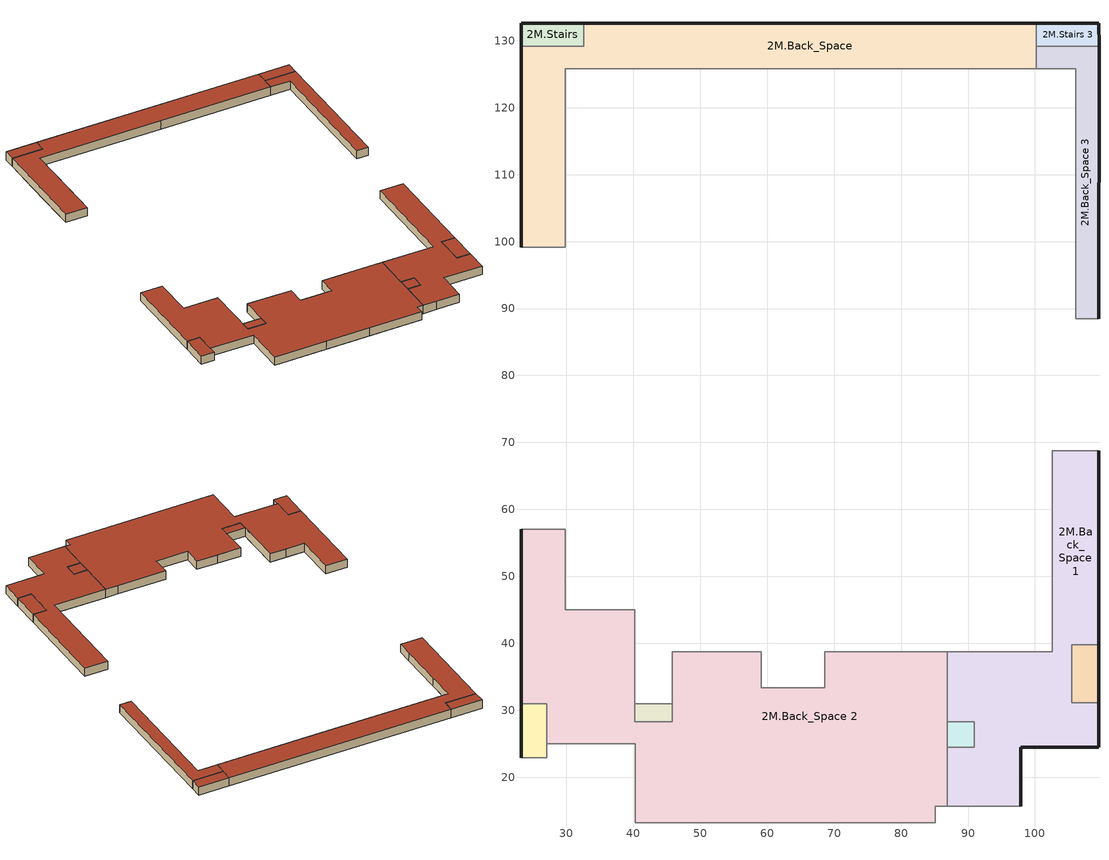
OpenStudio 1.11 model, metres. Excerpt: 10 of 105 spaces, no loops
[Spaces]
2M.Back_Space 2
 floor to 2.Back_Space 12: 68.61,38.7 83.2,38.7 83.2,31.08 68.61,31.08 z9.14
 floor to 2.Office 1: 80.45,25 80.45,16.47 45.82,16.47 45.82,25 z9.14
 floor to 2.Back_Space: 86.88,38.7 86.88,25 45.82,25 45.82,30.96 56.21,30.96 56.21,33.37 68.61,33.37 68.61,31.08 83.2,31.08 83.2,38.7 z9.14
 floor to 2.Back_Space 11: 40.24,44.99 40.24,28.27 29.81,28.27 29.81,44.99 z9.14
 floor to 2.Office 2: 86.88,25 86.88,18.43 80.45,18.43 80.45,25 z9.14
 floor to 2.Back_Space 4: 59.09,38.7 59.09,33.37 56.21,33.37 56.21,30.96 45.82,30.96 45.82,38.7 z9.14
 floor to 2.Office 5: 40.27,25 45.82,25 45.82,16.47 80.45,16.47 80.45,18.43 86.88,18.43 86.88,15.66 85.08,15.66 85.08,13.16 40.27,13.16 z9.14
 floor to 2.Back_Space 9: 29.81,57.01 29.81,28.27 27.08,28.27 27.08,30.96 23.21,30.96 23.21,57.01 z9.14
 floor to 2.Back_Space 2: 45.82,28.27 45.82,25 27.08,25 27.08,28.27 z9.14
 wall outside: 23.21,57.01 23.21,30.96 z9.14:11.8
 wall to 2.Office 6: 27.08,25 40.27,25 40.27,13.16 z9.14:11.8
 wall to 2M.Stairs 1: 23.21,30.96 27.08,30.96 27.08,25 z9.14:11.8
 wall to 2.Retail 10: 29.81,57.01 23.21,57.01 z9.14:11.8
 wall to 2.Retail 8: 40.24,30.96 40.24,44.99 35.43,44.99 29.81,44.99 29.81,57.01 / 52.9,38.7 45.82,38.7 45.82,30.96 z9.14:11.8
 wall to 2M.Elevator 1: 45.82,30.96 45.82,28.27 40.24,28.27 40.24,30.96 z9.14:11.8
 wall to 2.Office 8: 68.61,38.7 68.61,33.37 59.09,33.37 59.09,38.7 z9.14:11.8
 wall to 2.Retail 14: 86.88,38.7 83.2,38.7 z9.14:11.8
 wall to 2M.Back_Space 1: 86.88,28.27 86.88,38.7 / 86.88,15.66 86.88,24.46 z9.14:11.8
 wall to 2M.Elevator: 86.88,24.46 86.88,28.27 z9.14:11.8
 wall to 2.Office 4: 85.08,13.16 85.08,15.66 86.88,15.66 z9.14:11.8
 wall to 2.Office 7: 69.3,13.16 85.08,13.16 z9.14:11.8
 wall to 2.Office 3: 40.27,13.16 55.94,13.16 z9.14:11.8
 wall to 2.Retail 13: 83.2,38.7 68.61,38.7 / 59.09,38.7 52.9,38.7 z9.14:11.8
 wall to 2.Office: 55.94,13.16 69.3,13.16 z9.14:11.8
 roof outside: 85.08,13.16 85.08,15.66 86.88,15.66 86.88,38.7 68.61,38.7 68.61,33.37 59.09,33.37 59.09,38.7 45.82,38.7 45.82,28.27 40.24,28.27 40.24,44.99 29.81,44.99 29.81,57.01 23.21,57.01 23.21,30.96 27.08,30.96 27.08,25 40.27,25 40.27,13.16 z11.8
2M.Back_Space 1
 floor to 2.Office 5: 90.96,18.43 90.96,15.66 86.88,15.66 86.88,18.43 z9.14
 floor to 2.Back_Space 6: 109.56,31.08 109.56,24.46 97.91,24.46 97.91,15.66 90.96,15.66 90.96,31.08 z9.14
 floor to 2.Back_Space 5: 102.57,68.74 109.56,68.74 109.56,39.77 105.46,39.77 105.46,38.7 102.57,38.7 z9.14
 floor to 2.Back_Space: 86.88,38.7 105.46,38.7 105.46,31.08 90.96,31.08 90.96,28.27 86.88,28.27 z9.14
 floor to 2.Office 2: 86.88,24.46 90.96,24.46 90.96,18.43 86.88,18.43 z9.14
 wall outside: 97.91,15.66 97.91,24.46 109.56,24.46 109.56,31.08 / 109.56,39.77 109.56,68.74 z9.14:11.8
 wall to 2M.Stairs 2: 109.56,31.08 105.46,31.08 105.46,39.77 109.56,39.77 z9.14:11.8
 wall to 2.Office 4: 86.88,15.66 90.96,15.66 97.91,15.66 z9.14:11.8
 wall to 2M.Elevator: 86.88,28.27 90.96,28.27 90.96,24.46 86.88,24.46 z9.14:11.8
 wall to 2.Retail 14: 102.57,68.74 102.57,38.7 86.88,38.7 z9.14:11.8
 wall to 2.Retail 12: 109.56,68.74 102.57,68.74 z9.14:11.8
 roof outside: 97.91,15.66 97.91,24.46 109.56,24.46 109.56,31.08 105.46,31.08 105.46,39.77 109.56,39.77 109.56,68.74 102.57,68.74 102.57,38.7 86.88,38.7 86.88,28.27 90.96,28.27 90.96,24.46 86.88,24.46 86.88,15.66 z11.8
2M.Stairs 1
 floor to 2.Stairs 2: 27.08,30.96 27.08,22.86 23.21,22.86 23.21,30.96 z9.14
 wall outside: 23.21,30.96 23.21,22.86 z9.14:11.8
 wall to 2.Office 6: 23.21,22.86 27.08,22.86 27.08,25 z9.14:11.8
 roof outside: 27.08,22.86 27.08,30.96 23.21,30.96 23.21,22.86 z11.8
2M.Elevator
 floor to 2.Elevator 1: 90.96,28.27 90.96,24.46 86.88,24.46 86.88,28.27 z9.14
 roof outside: 90.96,24.46 90.96,28.27 86.88,28.27 86.88,24.46 z11.8
2M.Elevator 1
 floor to 2.Elevator: 45.82,30.96 45.82,28.27 40.24,28.27 40.24,30.96 z9.14
 wall to 2.Retail 8: 45.82,30.96 40.24,30.96 z9.14:11.8
 roof outside: 45.82,28.27 45.82,30.96 40.24,30.96 40.24,28.27 z11.8
2M.Stairs 2
 floor to 2.Stairs 1: 109.56,39.77 109.56,31.08 105.46,31.08 105.46,39.77 z9.14
 wall outside: 109.56,31.08 109.56,39.77 z9.14:11.8
 roof outside: 105.46,31.08 109.56,31.08 109.56,39.77 105.46,39.77 z11.8
2M.Back_Space 3
 floor to 2.Back_Space 1: 109.56,129.22 109.56,88.45 106.07,88.45 106.07,125.79 100.19,125.79 100.19,129.22 z9.14
 wall outside: 109.56,88.45 109.56,129.22 z9.14:11.8
 wall to 2.Retail 17: 100.19,125.79 106.07,125.79 106.07,88.45 z9.14:11.8
 wall to 2M.Back_Space: 100.19,129.22 100.19,125.79 z9.14:11.8
 wall to 2M.Stairs 3: 109.56,129.22 100.19,129.22 z9.14:11.8
 wall to 2.Retail 12: 106.07,88.45 109.56,88.45 z9.14:11.8
 roof outside: 109.56,88.45 109.56,129.22 100.19,129.22 100.19,125.79 106.07,125.79 106.07,88.45 z11.8
2M.Back_Space
 floor to 2.Back_Space 3: 29.81,103.62 29.81,99.16 23.21,99.16 23.21,103.62 z9.14
 floor to 2.Back_Space 8: 32.61,132.64 100.19,132.64 100.19,125.79 29.81,125.79 29.81,129.22 32.61,129.22 z9.14
 floor to 2.Back_Space 7: 29.81,117.2 29.81,103.62 23.21,103.62 23.21,117.2 z9.14
 floor to 2.Back_Space 10: 23.21,129.22 29.81,129.22 29.81,117.2 23.21,117.2 z9.14
 wall outside: 100.19,132.64 32.61,132.64 / 23.21,129.22 23.21,99.16 z9.14:11.8
 wall to 2M.Stairs: 32.61,132.64 32.61,129.22 23.21,129.22 z9.14:11.8
 wall to 2M.Stairs 3: 100.19,129.22 100.19,132.64 z9.14:11.8
 wall to 2.Retail 4: 29.81,99.16 29.81,103.62 29.81,117.2 29.81,125.79 66.66,125.79 z9.14:11.8
 wall to 2.Retail 2: 23.21,99.16 29.81,99.16 z9.14:11.8
 wall to 2.Retail 17: 66.66,125.79 100.19,125.79 z9.14:11.8
 roof outside: 29.81,99.16 29.81,125.79 100.19,125.79 100.19,132.64 32.61,132.64 32.61,129.22 23.21,129.22 23.21,99.16 z11.8
2M.Stairs
 floor to 2.Stairs: 32.61,132.64 32.61,129.22 23.21,129.22 23.21,132.64 z9.14
 wall outside: 32.61,132.64 23.21,132.64 23.21,129.22 z9.14:11.8
 roof outside: 32.61,129.22 32.61,132.64 23.21,132.64 23.21,129.22 z11.8
2M.Stairs 3
 floor to 2.Stairs 3: 109.56,132.64 109.56,129.22 100.19,129.22 100.19,132.64 z9.14
 wall outside: 109.56,129.22 109.56,132.64 100.19,132.64 z9.14:11.8
 roof outside: 109.56,129.22 109.56,132.64 100.19,132.64 100.19,129.22 z11.8
[Building]
Building 1: Space Type=Retail; Default Construction Set=Proposed Con Set; Default Schedule Set=90.1-2007 - Retail - Retail Schedule Set
[ClimateZones]
Climate Zone Institution Name 1=ASHRAE; Climate Zone Document Name 1=ANSI/ASHRAE Standard 169; Climate Zone Document Year 1=2006; Climate Zone Institution Name 2=CEC; Climate Zone Document Name 2=California Climate Zone Descriptions; Climate Zone Document Year 2=1995
[Site]
Fort Collins  Awos: Latitude {deg}=40.45; Longitude {deg}=-105.02; Time Zone {hr}=-7; Elevation {m}=1529
[SizingPeriod:DesignDay] Barometric Pressure {Pa}=83011; Sky Clearness=0; Rain Indicator=0; Snow Indicator=0; Day of Month=21; Daylight Saving Time Indicator=0; Dry-Bulb Temperature Range Modifier Type=DefaultMultipliers
Name | Maximum Dry-Bulb Temperature {C} | Daily Dry-Bulb Temperature Range {deltaC} | Humidity Indicating Conditions at Maximum Dry-Bulb | Wind Speed {m/s} | Wind Direction {deg} | Month | Day Type | Humidity Indicating Type | Solar Model Indicator | ASHRAE Taub | ASHRAE Taud
Denver Intl Ap Ann Htg Wind 99.6% Condns WS=>MCDB | 1.8 | 0 | 1.8 | 14.1 | 160 | 12 | WinterDesignDay | Wetbulb | ASHRAEClearSky
Denver Intl Ap Ann Clg .4% Condns DP=>MDB | 19.9 | 15.2 | 16 | 4.2 | 80 | 7 | SummerDesignDay | Dewpoint | ASHRAETau | 0.424 | 2.012
Denver Intl Ap Ann Clg .4% Condns Enth=>MDB | 27 | 15.2 | 58300 | 4.2 | 80 | 7 | SummerDesignDay | Enthalpy | ASHRAETau | 0.424 | 2.012
Denver Intl Ap Ann Clg .4% Condns WB=>MDB | 27.3 | 15.2 | 18.3 | 4.2 | 80 | 7 | SummerDesignDay | Wetbulb | ASHRAETau | 0.424 | 2.012
[Construction]
ExtSlab 4in ClimateZone 1-8: MAT-CC05 4 HW CONCRETE
Exterior Door: F08 Metal surface, I01 25mm insulation board
Interior Ceiling: M11 100mm lightweight concrete, F05 Ceiling air space resistance, F16 Acoustic tile
Interior Door; Interior Partition: G05 25mm wood
Interior Floor: F16 Acoustic tile, F05 Ceiling air space resistance, M11 100mm lightweight concrete
Interior Wall: G01a 19mm gypsum board, F04 Wall air space resistance, G01a 19mm gypsum board
Interior Window: Clear 3mm
90.1-2007 Nonres 5B Roof IEAD: Roof Insulation [14], Metal Decking 1
Dynamic Glass Tint 4: Dynamic Glass Tint 4 Material
Low-e Tinted Glazing: Low-e Tinted Glass Material
Kalwall Skylight: Kalwall Skylight Material
8 in Metal Studs with R-25 batt and 1.5 in rigid: MAT-SHEATH 1, Wall Insulation [10]_R-value to: 15.034081338169782 (ft^2*h*R/Btu), 1/2IN Gypsum 1
Dynamic Glass Tint 4 Skylight: Dynamic Glass Tint 4 Material Skylight
[Material] Thermal Absorptance=0.9
Name | Roughness | Thickness {m} | Conductivity {W/m-K} | Density {kg/m3} | Specific Heat {J/kg-K} | Solar Absorptance | Visible Absorptance
MAT-CC05 4 HW CONCRETE | Rough | 0.1016 | 1.311 | 2240 | 836.8 | 0.85 | 0.85
F08 Metal surface | Smooth | 0.0008 | 45.28 | 7824 | 500 | 0.7 | 0.7
I01 25mm insulation board | MediumRough | 0.0254 | 0.03 | 43 | 1210 | 0.6 | 0.6
M11 100mm lightweight concrete | MediumRough | 0.1016 | 0.53 | 1280 | 840 | 0.5 | 0.5
F16 Acoustic tile | MediumSmooth | 0.0191 | 0.06 | 368 | 590 | 0.3 | 0.3
G05 25mm wood | MediumSmooth | 0.0254 | 0.15 | 608 | 1630 | 0.5 | 0.5
G01a 19mm gypsum board | MediumSmooth | 0.019 | 0.16 | 800 | 1090 | 0.4 | 0.4
1/2IN Gypsum 1 | Smooth | 0.01271 | 0.16 | 784.9 | 830 | 0.92 | 0.92
Roof Insulation [14] | MediumRough | 0.167335 | 0.049 | 265 | 836.8 | 0.7 | 0.7
Metal Decking 1 | MediumSmooth | 0.001524 | 45.006 | 7680 | 418.4 | 0.7 | 0.3
Wall Insulation [10]_R-value to: 15.034081338169782 (ft^2*h*R/Btu) | MediumRough | 0.119144 | 0.045 | 265 | 836.8 | 0.7 | 0.7
[Material:NoMass]
MAT-SHEATH 1: Roughness=Rough; Thermal Resistance {m2-K/W}=0.36256; Thermal Absorptance=0.9; Solar Absorptance=0.7; Visible Absorptance=0.7
[Material:AirGap]
Name | Thermal Resistance {m2-K/W}
F05 Ceiling air space resistance | 0.18
F04 Wall air space resistance | 0.15
[WindowMaterial:Glazing]
Clear 3mm: Optical Data Type=SpectralAverage; Thickness {m}=0.003; Solar Transmittance at Normal Incidence=0.837; Front Side Solar Reflectance at Normal Incidence=0.075; Back Side Solar Reflectance at Normal Incidence=0; Visible Transmittance at Normal Incidence=0.898; Front Side Visible Reflectance at Normal Incidence=0.081; Back Side Visible Reflectance at Normal Incidence=0; Infrared Transmittance at Normal Incidence=0; Front Side Infrared Hemispherical Emissivity=0.84; Back Side Infrared Hemispherical Emissivity=0.84; Conductivity {W/m-K}=0.9; Dirt Correction Factor for Solar and Visible Transmittance=1; Solar Diffusing=No
[DefaultSurfaceConstructions]
Name | Floor Construction | Wall Construction | Roof Ceiling Construction
Default Surface Constructions 14 | Interior Floor | Interior Wall | Interior Ceiling
Default Surface Constructions 15 | ExtSlab 4in ClimateZone 1-8 | ExtSlab 4in ClimateZone 1-8 | ExtSlab 4in ClimateZone 1-8
Default Surface Constructions 13 adj ext wall insulation | ExtSlab 4in ClimateZone 1-8 | 8 in Metal Studs with R-25 batt and 1.5 in rigid | 90.1-2007 Nonres 5B Roof IEAD
[DefaultSubSurfaceConstructions]
Name | Fixed Window Construction | Operable Window Construction | Door Construction | Skylight Construction | Tubular Daylight Dome Construction | Tubular Daylight Diffuser Construction
Default Sub Surface Constructions 9 | Low-e Tinted Glazing | Low-e Tinted Glazing | Exterior Door | Kalwall Skylight | Interior Window | Interior Window
Default Sub Surface Constructions 10 | Interior Window | Interior Window | Interior Door
[WindowMaterial:SimpleGlazingSystem]
Name | U-Factor {W/m2-K} | Solar Heat Gain Coefficient | Visible Transmittance
Kalwall Skylight Material | 1.6467 | 0.29 | 0.5
Low-e Tinted Glass Material | 2.38487 | 0.3 | 0.513
Dynamic Glass Tint 4 Material; Dynamic Glass Tint 4 Material Skylight | 2.38487 | 0.05 | 0.01
[DefaultConstructionSet]
Proposed Con Set: Default Exterior Surface Constructions=Default Surface Constructions 13 adj ext wall insulation; Default Interior Surface Constructions=Default Surface Constructions 14; Default Ground Contact Surface Constructions=Default Surface Constructions 15; Default Exterior SubSurface Constructions=Default Sub Surface Constructions 9; Default Interior SubSurface Constructions=Default Sub Surface Constructions 10; Interior Partition Construction=Interior Partition
[SpaceType] Standards Building Type=Retail
Name | Default Schedule Set | Design Specification Outdoor Air Object | Standards Space Type
Back_Space; Stairs | 90.1-2007 - Retail - Back_Space Schedule Set | 90.1-2007 - Retail - Back_Space Ventilation | Back_Space
Retail | 90.1-2007 - Retail - Retail Schedule Set | 90.1-2007 - Retail - Retail Ventilation | Retail
Elevator |  |  | Back_Space
[DefaultScheduleSet] Number of People Schedule=Retail Bldg Occ; People Activity Level Schedule=Retail Activity; Lighting Schedule=Retail Bldg Light; Electric Equipment Schedule=Retail Bldg Equip; Infiltration Schedule=Retail Infil Half On
90.1-2007 - Retail - Back_Space Schedule Set; 90.1-2007 - Retail - Retail Schedule Set
[Lights:Definition] Design Level Calculation Method=Watts/Area
Name | Watts per Space Floor Area {W/m2}
90.1-2007 - Retail - Back_Space Lights Definition | 7.96529
90.1-2007 - Retail - Retail Lights Definition | 12.2709
[Lights]
Name | Lights Definition | Space or SpaceType
90.1-2007 - Retail - Back_Space Lights | 90.1-2007 - Retail - Back_Space Lights Definition | Back_Space
90.1-2007 - Retail - Retail Lights | 90.1-2007 - Retail - Retail Lights Definition | Retail
90.1-2007 - Retail - Back_Space Lights 1 | 90.1-2007 - Retail - Back_Space Lights Definition | Stairs
[DesignSpecification:OutdoorAir] Outdoor Air Method=Sum; Outdoor Air Flow per Floor Area {m3/s-m2}=0.0006096
Name | Outdoor Air Flow per Person {m3/s-person}
90.1-2007 - Retail - Back_Space Ventilation
90.1-2007 - Retail - Retail Ventilation | 0.00353961
[People:Definition] Number of People Calculation Method=People/Area; Fraction Radiant=0.3
Name | People per Space Floor Area {person/m2}
90.1-2007 - Retail - Back_Space People Definition | 0.0358438
90.1-2007 - Retail - Retail People Definition | 0.161459
[People]
Name | People Definition | Space or SpaceType
90.1-2007 - Retail - Back_Space People | 90.1-2007 - Retail - Back_Space People Definition | Back_Space
90.1-2007 - Retail - Retail People | 90.1-2007 - Retail - Retail People Definition | Retail
90.1-2007 - Retail - Back_Space People 1 | 90.1-2007 - Retail - Back_Space People Definition | Stairs
[SpaceInfiltration:DesignFlowRate] Design Flow Rate Calculation Method=Flow/ExteriorArea; Flow per Exterior Surface Area {m3/s-m2}=0.000226568
Name | Space or SpaceType
90.1-2007 - Retail - Back_Space Infiltration | Back_Space
90.1-2007 - Retail - Retail Infiltration | Retail
90.1-2007 - Retail - Back_Space Infiltration 1 | Stairs
[ElectricEquipment:Definition] Design Level Calculation Method=Watts/Area
Name | Watts per Space Floor Area {W/m2}
90.1-2007 - Retail - Back_Space Electric Equipment Definition | 5.8771
90.1-2007 - Retail - Retail Electric Equipment Definition | 5.38196
Elevator Load | 107.639
[ElectricEquipment]
Name | Electric Equipment Definition | Space or SpaceType | Schedule
90.1-2007 - Retail - Back_Space Electric Equipment | 90.1-2007 - Retail - Back_Space Electric Equipment Definition | Back_Space
90.1-2007 - Retail - Retail Electric Equipment | 90.1-2007 - Retail - Retail Electric Equipment Definition | Retail
Electric Equipment 1 | Elevator Load | Elevator | Elevator Commerical Sch
90.1-2007 - Retail - Back_Space Electric Equipment 1 | 90.1-2007 - Retail - Back_Space Electric Equipment Definition | Stairs
[ThermostatSetpoint:DualSetpoint]
Name | Heating Setpoint Temperature Schedule | Cooling Setpoint Temperature Schedule
2M.Back_Space Zone Thermostat; 2M.Back_Space 1 Zone Thermostat; 2M.Back_Space 2 Zone Thermostat; 2M.Back_Space 3 Zone Thermostat | Retail HtgSetp | Retail ClgSetp
2M.Stairs Zone Thermostat; 2M.Stairs 1 Zone Thermostat; 2M.Stairs 2 Zone Thermostat; 2M.Stairs 3 Zone Thermostat | Unit Heater Htg Sch | Unit Heater Clg Sch
[Space] Building Story=2M
Name | Space Type | Thermal Zone
2M.Back_Space 2 | Back_Space | 2M.Back_Space 2 Zone
2M.Back_Space 1 | Back_Space | 2M.Back_Space 1 Zone
2M.Stairs 1 | Stairs | 2M.Stairs 1 Zone
2M.Elevator | Elevator | 2M.Elevator Zone
2M.Elevator 1 | Elevator | 2M.Elevator 1 Zone
2M.Stairs 2 | Stairs | 2M.Stairs 2 Zone
2M.Back_Space 3 | Back_Space | 2M.Back_Space 3 Zone
2M.Back_Space | Back_Space | 2M.Back_Space Zone
2M.Stairs | Stairs | 2M.Stairs Zone
2M.Stairs 3 | Stairs | 2M.Stairs 3 Zone
[BuildingStory]
2M
[ThermalZone] Use Ideal Air Loads=No
Name | Thermostat
2M.Back_Space Zone | 2M.Back_Space Zone Thermostat
2M.Elevator Zone; 2M.Elevator 1 Zone
2M.Back_Space 1 Zone | 2M.Back_Space 1 Zone Thermostat
2M.Stairs Zone | 2M.Stairs Zone Thermostat
2M.Stairs 1 Zone | 2M.Stairs 1 Zone Thermostat
2M.Stairs 2 Zone | 2M.Stairs 2 Zone Thermostat
2M.Stairs 3 Zone | 2M.Stairs 3 Zone Thermostat
2M.Back_Space 2 Zone | 2M.Back_Space 2 Zone Thermostat
2M.Back_Space 3 Zone | 2M.Back_Space 3 Zone Thermostat
[Exterior:Lights:Definition]
16600.0 w Exterior Lighting Definition: Design Level {W}=16600
[ShadingControl] Shading Type=SwitchableGlazing
Name | Construction with Shading | Setpoint
Shading Control 1 | Dynamic Glass Tint 4 | 85
Shading Control 2 | Dynamic Glass Tint 4 Skylight
[Exterior:Lights]
16600.0 w Exterior Light: Exterior Lights Definition=16600.0 w Exterior Lighting Definition; Schedule=16600.0 w Exterior Lights Sch; Control Option=AstronomicalClock
[Schedule:Ruleset]
Name | Default Day Schedule | Summer Design Day Schedule | Winter Design Day Schedule
Retail Bldg Light | Retail Bldg Light Default Schedule | Retail Bldg Light Summer Design Day | Retail Bldg Light Winter Design Day
Retail Bldg Occ | Retail Bldg Occ Default Schedule | Retail Bldg Occ Summer Design Day | Retail Bldg Occ Winter Design Day
Retail Activity | Retail Activity Default Schedule | Retail Activity Summer Design Day | Retail Activity Winter Design Day
Retail Infil Half On | Retail Infil Half On Default Schedule | Retail Infil Half On Summer Design Day | Retail Infil Half On Winter Design Day
Retail Bldg Equip | Retail Bldg Equip Default Schedule | Retail Bldg Equip Summer Design Day | Retail Bldg Equip Winter Design Day
Retail HtgSetp | Retail HtgSetp Default Schedule | Retail HtgSetp Summer Design Day | Retail HtgSetp Winter Design Day
Retail ClgSetp | Retail ClgSetp Default Schedule | Retail ClgSetp Summer Design Day | Retail ClgSetp Winter Design Day
Elevator Commerical Sch | Schedule Day 1
Unit Heater Htg Sch | Schedule Day 2
Unit Heater Clg Sch | Schedule Day 3
[Schedule:Day]
Retail Bldg Light Default Schedule: 8, 0, 0.3, 9, 0, 0.5, 18, 0, 0.9, 20, 0, 0.6, 21, 0, 0.5, 24, 0, 0.3
Retail Bldg Light Summer Design Day; Retail Bldg Occ Summer Design Day; Retail Bldg Occ Winter Design Day; Retail Infil Half On Winter Design Day; Retail Bldg Equip Summer Design Day: 24, 0, 1
Retail Bldg Light Winter Design Day; Retail Bldg Equip Winter Design Day: 24, 0, 0
Retail Bldg Light Rule 1 Day Schedule: 10, 0, 0.3, 12, 0, 0.4, 17, 0, 0.6, 19, 0, 0.4, 24, 0, 0.3
Retail Bldg Light Rule 2 Day Schedule: 8, 0, 0.3, 9, 0, 0.3, 10, 0, 0.6, 18, 0, 0.9, 19, 0, 0.5, 24, 0, 0.3
Retail Bldg Occ Default Schedule: 8, 0, 0.1, 9, 0, 0.2, 11, 0, 0.5, 15, 0, 0.7, 16, 0, 0.8, 17, 0, 0.7, 19, 0, 0.5, 21, 0, 0.3, 24, 0, 0.1
Retail Bldg Occ Rule 1 Day Schedule: 9, 0, 0.1, 10, 0, 0.1, 12, 0, 0.2, 17, 0, 0.4, 18, 0, 0.2, 19, 0, 0.1, 24, 0, 0.1
Retail Bldg Occ Rule 2 Day Schedule: 7, 0, 0.1, 8, 0, 0.1, 9, 0, 0.2, 10, 0, 0.5, 11, 0, 0.6, 17, 0, 0.8, 18, 0, 0.6, 21, 0, 0.2, 22, 0, 0.1, 24, 0, 0.1
Retail Activity Default Schedule; Retail Activity Summer Design Day; Retail Activity Winter Design Day: 24, 0, 120
Retail Infil Half On Default Schedule; Retail Infil Half On Summer Design Day: 6, 0, 1, 21, 0, 0.5, 24, 0, 1
Retail Infil Half On Rule 1 Day Schedule: 8, 0, 1, 17, 0, 0.5, 24, 0, 1
Retail Infil Half On Rule 2 Day Schedule: 6, 0, 1, 22, 0, 0.5, 24, 0, 1
Retail Bldg Equip Default Schedule: 8, 0, 0.4, 9, 0, 0.7, 18, 0, 0.9, 20, 0, 0.8, 21, 0, 0.7, 24, 0, 0.4
Retail Bldg Equip Rule 1 Day Schedule: 10, 0, 0.44, 12, 0, 0.6, 17, 0, 0.8, 18, 0, 0.6, 19, 0, 0.4, 24, 0, 0.4
Retail Bldg Equip Rule 2 Day Schedule: 8, 0, 0.4, 9, 0, 0.5, 10, 0, 0.8, 18, 0, 0.9, 19, 0, 0.7, 22, 0, 0.5, 24, 0, 0.4
Retail HtgSetp Default Schedule: 6, 0, 15.6, 21, 0, 21, 24, 0, 15.6
Retail HtgSetp Summer Design Day: 24, 0, 15.6
Retail HtgSetp Winter Design Day: 24, 0, 21
Retail HtgSetp Rule 1 Day Schedule: 8, 0, 15.6, 19, 0, 21, 24, 0, 15.6
Retail HtgSetp Rule 2 Day Schedule: 6, 0, 15.6, 22, 0, 21, 24, 0, 15.6
Retail ClgSetp Default Schedule; Retail ClgSetp Summer Design Day: 6, 0, 30, 21, 0, 24, 24, 0, 30
Retail ClgSetp Winter Design Day: 24, 0, 30
Retail ClgSetp Rule 1 Day Schedule: 8, 0, 30, 19, 0, 24, 24, 0, 30
Retail ClgSetp Rule 2 Day Schedule: 6, 0, 30, 22, 0, 24, 24, 0, 30
Schedule Day 1: 5, 0, 0, 19, 0, 0.9, 20, 0, 0.5, 24, 0, 0
Schedule Day 2: 24, 0, 10
Schedule Day 3: 24, 0, 93.3333
[Schedule:Rule] Apply Monday=No; Apply Tuesday=No; Apply Wednesday=No; Apply Thursday=No; Apply Friday=No; Date Specification Type=DateRange; Start Month=1; Start Day=1; End Month=12; End Day=31
Name | Schedule Ruleset | Rule Order | Day Schedule | Apply Sunday | Apply Saturday
Retail Bldg Light Rule 1 | Retail Bldg Light | 0 | Retail Bldg Light Rule 1 Day Schedule | Yes | No
Retail Bldg Light Rule 2 | Retail Bldg Light | 1 | Retail Bldg Light Rule 2 Day Schedule | No | Yes
Retail Bldg Occ Rule 1 | Retail Bldg Occ | 0 | Retail Bldg Occ Rule 1 Day Schedule | Yes | No
Retail Bldg Occ Rule 2 | Retail Bldg Occ | 1 | Retail Bldg Occ Rule 2 Day Schedule | No | Yes
Retail Infil Half On Rule 1 | Retail Infil Half On | 0 | Retail Infil Half On Rule 1 Day Schedule | Yes | No
Retail Infil Half On Rule 2 | Retail Infil Half On | 1 | Retail Infil Half On Rule 2 Day Schedule | No | Yes
Retail Bldg Equip Rule 1 | Retail Bldg Equip | 0 | Retail Bldg Equip Rule 1 Day Schedule | Yes | No
Retail Bldg Equip Rule 2 | Retail Bldg Equip | 1 | Retail Bldg Equip Rule 2 Day Schedule | No | Yes
Retail HtgSetp Rule 1 | Retail HtgSetp | 0 | Retail HtgSetp Rule 1 Day Schedule | Yes | No
Retail HtgSetp Rule 2 | Retail HtgSetp | 1 | Retail HtgSetp Rule 2 Day Schedule | No | Yes
Retail ClgSetp Rule 1 | Retail ClgSetp | 0 | Retail ClgSetp Rule 1 Day Schedule | Yes | No
Retail ClgSetp Rule 2 | Retail ClgSetp | 1 | Retail ClgSetp Rule 2 Day Schedule | No | Yes
[Schedule:Constant]
16600.0 w Exterior Lights Sch: Value=1
